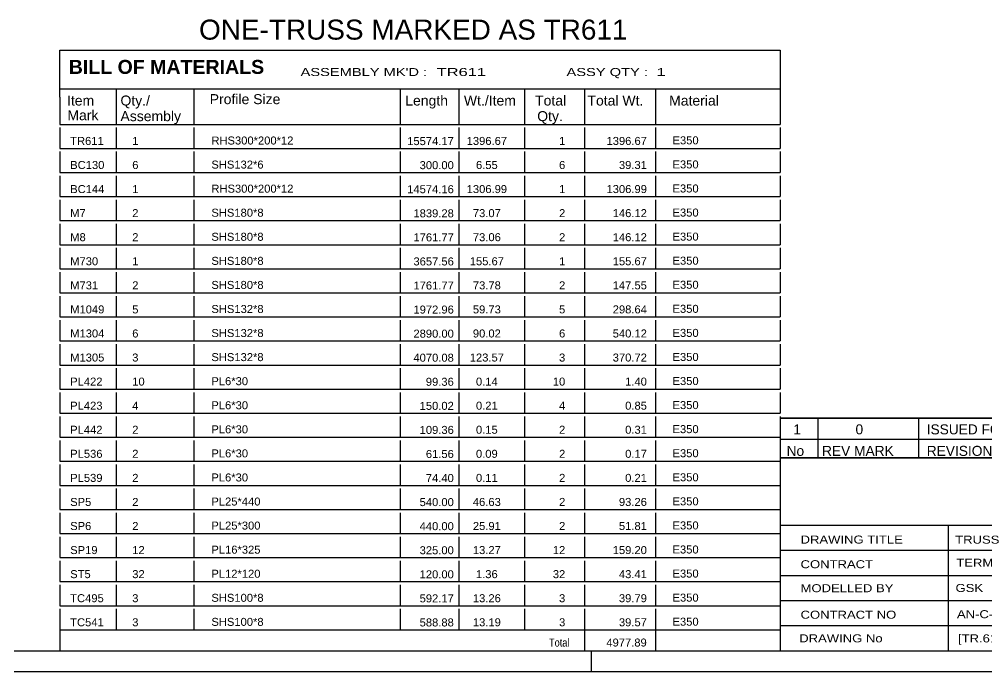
# Model space of a CAD drawing. Header units: millimetres. Extents: x -90 to 1099, y -612 to 229.
# Drawn here: x 752.7 to 983.6, y -611.6 to -455.7 of the extents above; entities that cross this region are included whole.
import ezdxf

# ---------------------------------------------------------------- set-up
doc = ezdxf.new("R2010")
doc.units = ezdxf.units.MM
doc.styles.add('Arial', font='ARIAL.TTF', dxfattribs={"height": 0.2})
doc.styles.add('Arial Bold', font='ARIALBD.TTF', dxfattribs={"height": 0.2})
doc.styles.add('Arial Narrow', font='ARIALN.TTF', dxfattribs={"height": 0.2})

# ---------------------------------------------------------------- blocks, each defined once
blk = doc.blocks.new('Unknown-761555022-18754')
at = {"color": 7, "linetype": 'Continuous'}
for p, q in [((934.33, -560.5), (934.33, -606.55)), ((934.33, -560.5), (1094.33, -560.5)), ((1094.33, -560.5), (1094.33, -606.55)), ((934.33, -576.55), (1094.33, -576.55)), ((974.47, -576.55), (974.47, -606.55)), ((934.33, -582.55), (1094.33, -582.55)), ((934.33, -588.55), (1094.33, -588.55)), ((1018.47, -588.55), (1018.47, -606.55)), ((934.33, -594.55), (1094.33, -594.55)), ((1076.47, -606.55), (1076.47, -594.55)), ((934.33, -600.55), (1076.33, -600.55)), ((934.33, -606.55), (1094.33, -606.55))]:
    blk.add_line(p, q, dxfattribs=at)
at = {"color": 7, "style": 'Arial Narrow'}
for s, height, width, p in [('DRAWING TITLE', 1.9089, 1.425378, (939.21, -580.95)), ('TRUSS  ', 1.909, 1.425378, (976.13, -580.97)), ('CONTRACT', 1.909, 1.425378, (939.21, -586.84)), ('TERMINAL BUILDING', 1.9089, 1.425378, (976.39, -586.48)), ('MODELLED BY', 1.9089, 1.425378, (939.21, -592.57)), ('GSK', 1.909, 1.425378, (976.21, -592.51)), ('ISSUED', 1.909, 1.425378, (1019.27, -592.91)), ('03.07.2026', 1.909, 1.425378, (1036.02, -593.03)), ('CONTRACT NO', 1.9089, 1.425378, (939.21, -598.9)), ('AN-C-1376', 1.909, 1.425378, (976.55, -598.78)), ('SCALE', 1.909, 1.425378, (1019.27, -598.9)), ('A0', 6.204, 1.25, (1078.47, -604.35)), ('DRAWING No', 1.909, 1.425378, (938.89, -604.55)), ('[TR.611]', 1.909, 1.425378, (976.79, -604.56)), ('1', 3.34, 1.5, (1056.24, -605.88)), ('REVISION No.', 1.9089, 1.425378, (1019.27, -605.78))]:
    blk.add_text(s, height=height, dxfattribs=dict(at, width=width)).set_placement(p)
at = {"color": 7, "linetype": 'Continuous', "style": 'Arial Narrow', "width": 1.425378}
blk.add_text('NTS', height=1.909, dxfattribs=at).set_placement((1036.03, -598.9))
blk = doc.blocks.new('Unknown-761555022-1133')
at = {"color": 5, "linetype": 'Continuous'}
for p, q in [((-84.67, -606.55), (1094.33, -606.55)), ((889.33, -611.55), (889.33, -606.55)), ((-89.67, -611.55), (1099.33, -611.55))]:
    blk.add_line(p, q, dxfattribs=at)
blk = doc.blocks.new('Unknown-761555022-18753')
at = {"color": 7, "linetype": 'Continuous'}
for p, q in [((934.33, -551), (1094.33, -551)), ((1094.33, -551), (934.33, -551)), ((934.33, -551), (934.33, -556)), ((943.33, -551), (943.33, -556)), ((967.33, -551), (967.33, -556)), ((1064.33, -551), (1064.33, -556)), ((1094.33, -551), (1094.33, -556)), ((934.33, -556), (1094.33, -556)), ((934.33, -556), (934.33, -560.5)), ((934.33, -556), (1094.33, -556)), ((943.33, -556), (943.33, -560.5)), ((967.33, -556), (967.33, -560.5)), ((1064.33, -556), (1064.33, -560.5)), ((1094.33, -556), (1094.33, -560.5)), ((1094.33, -560.5), (934.33, -560.5))]:
    blk.add_line(p, q, dxfattribs=at)
at = {"color": 7, "linetype": 'Continuous', "style": 'Arial Narrow'}
for s, height, width, p in [('1', 2.39, 1.196471, (937.49, -554.86)), ('0', 2.39, 1.196471, (952.33, -554.86)), ('ISSUED FOR CONSTRUCTION', 2.3861, 1.196471, (969.33, -554.86)), ('03.07.2026', 2.386, 1.196471, (1070.33, -554.86)), ('No', 2.386, 1.2, (935.87, -560)), ('REV MARK', 2.386, 1.2, (944.33, -560)), ('REVISION DESCRIPTION', 2.3861, 1.2, (969.33, -560)), ('REV. DATE', 2.386, 1.2, (1069.61, -560))]:
    blk.add_text(s, height=height, dxfattribs=dict(at, width=width)).set_placement(p)
blk = doc.blocks.new('Unknown-761555022-18755')
at = {"color": 7, "linetype": 'Continuous'}
for p, q in [((762.33, -463.05), (934.32, -463.05)), ((762.33, -474.3), (762.33, -463.05)), ((934.33, -463.05), (934.33, -474.3)), ((762.33, -472.3), (934.33, -472.3)), ((775.83, -472.3), (775.83, -480.8)), ((794.33, -472.3), (794.33, -480.8)), ((843.6, -472.3), (843.6, -480.8)), ((857.6, -472.3), (857.6, -480.8)), ((873.33, -472.3), (873.33, -480.8)), ((887.6, -472.3), (887.6, -480.8)), ((904.6, -472.3), (904.6, -480.8)), ((762.33, -474.3), (762.33, -479.3)), ((934.33, -474.3), (934.33, -480.8)), ((762.33, -479.3), (762.33, -480.8)), ((762.33, -480.8), (934.33, -480.8)), ((762.33, -481.57), (762.33, -486.55)), ((775.83, -481.57), (775.83, -486.55)), ((794.33, -481.57), (794.33, -486.55)), ((843.6, -481.57), (843.6, -486.55)), ((857.6, -481.57), (857.6, -486.55)), ((873.33, -481.57), (873.33, -486.55)), ((887.6, -481.57), (887.6, -486.55)), ((904.6, -481.57), (904.6, -486.55)), ((934.33, -481.57), (934.33, -486.55)), ((762.33, -486.55), (934.33, -486.55)), ((762.33, -487.32), (762.33, -492.3)), ((775.83, -487.32), (775.83, -492.3)), ((794.33, -487.32), (794.33, -492.3)), ((843.6, -487.32), (843.6, -492.3)), ((857.6, -487.32), (857.6, -492.3)), ((873.33, -487.32), (873.33, -492.3)), ((887.6, -487.32), (887.6, -492.3)), ((904.6, -487.32), (904.6, -492.3)), ((934.33, -487.32), (934.33, -492.3)), ((762.33, -492.3), (934.33, -492.3)), ((762.33, -493.07), (762.33, -498.05)), ((775.83, -493.07), (775.83, -498.05)), ((794.33, -493.07), (794.33, -498.05)), ((843.6, -493.07), (843.6, -498.05)), ((857.6, -493.07), (857.6, -498.05)), ((873.33, -493.07), (873.33, -498.05)), ((887.6, -493.07), (887.6, -498.05)), ((904.6, -493.07), (904.6, -498.05)), ((934.33, -493.07), (934.33, -498.05)), ((762.33, -498.05), (934.33, -498.05)), ((762.33, -498.82), (762.33, -503.8)), ((775.83, -498.82), (775.83, -503.8)), ((794.33, -498.82), (794.33, -503.8)), ((843.6, -498.82), (843.6, -503.8)), ((857.6, -498.82), (857.6, -503.8)), ((873.33, -498.82), (873.33, -503.8)), ((887.6, -498.82), (887.6, -503.8)), ((904.6, -498.82), (904.6, -503.8)), ((934.33, -498.82), (934.33, -503.8)), ((762.33, -503.8), (934.33, -503.8)), ((762.33, -504.57), (762.33, -509.55)), ((775.83, -504.57), (775.83, -509.55)), ((794.33, -504.57), (794.33, -509.55)), ((843.6, -504.57), (843.6, -509.55)), ((857.6, -504.57), (857.6, -509.55)), ((873.33, -504.57), (873.33, -509.55)), ((887.6, -504.57), (887.6, -509.55)), ((904.6, -504.57), (904.6, -509.55)), ((934.33, -504.57), (934.33, -509.55)), ((762.33, -509.55), (934.33, -509.55)), ((762.33, -510.32), (762.33, -515.3)), ((775.83, -510.32), (775.83, -515.3)), ((794.33, -510.32), (794.33, -515.3)), ((843.6, -510.32), (843.6, -515.3)), ((857.6, -510.32), (857.6, -515.3)), ((873.33, -510.32), (873.33, -515.3)), ((887.6, -510.32), (887.6, -515.3)), ((904.6, -510.32), (904.6, -515.3)), ((934.33, -510.32), (934.33, -515.3)), ((762.33, -515.3), (934.33, -515.3)), ((762.33, -516.07), (762.33, -521.05)), ((775.83, -516.07), (775.83, -521.05)), ((794.33, -516.07), (794.33, -521.05)), ((843.6, -516.07), (843.6, -521.05)), ((857.6, -516.07), (857.6, -521.05)), ((873.33, -516.07), (873.33, -521.05)), ((887.6, -516.07), (887.6, -521.05)), ((904.6, -516.07), (904.6, -521.05)), ((934.33, -516.07), (934.33, -521.05)), ((762.33, -521.05), (934.33, -521.05)), ((762.33, -521.82), (762.33, -526.8)), ((775.83, -521.82), (775.83, -526.8)), ((794.33, -521.82), (794.33, -526.8)), ((843.6, -521.82), (843.6, -526.8)), ((857.6, -521.82), (857.6, -526.8)), ((873.33, -521.82), (873.33, -526.8)), ((887.6, -521.82), (887.6, -526.8)), ((904.6, -521.82), (904.6, -526.8)), ((934.33, -521.82), (934.33, -526.8)), ((762.33, -526.8), (934.33, -526.8)), ((762.33, -527.57), (762.33, -532.55)), ((775.83, -527.57), (775.83, -532.55)), ((794.33, -527.57), (794.33, -532.55)), ((843.6, -527.57), (843.6, -532.55)), ((857.6, -527.57), (857.6, -532.55)), ((873.33, -527.57), (873.33, -532.55)), ((887.6, -527.57), (887.6, -532.55)), ((904.6, -527.57), (904.6, -532.55)), ((934.33, -527.57), (934.33, -532.55)), ((762.33, -532.55), (934.33, -532.55)), ((762.33, -533.32), (762.33, -538.3)), ((775.83, -533.32), (775.83, -538.3)), ((794.33, -533.32), (794.33, -538.3)), ((843.6, -533.32), (843.6, -538.3)), ((857.6, -533.32), (857.6, -538.3)), ((873.33, -533.32), (873.33, -538.3)), ((887.6, -533.32), (887.6, -538.3)), ((904.6, -533.32), (904.6, -538.3)), ((934.33, -533.32), (934.33, -538.3)), ((762.33, -538.3), (934.33, -538.3)), ((762.33, -539.07), (762.33, -544.05)), ((775.83, -539.07), (775.83, -544.05)), ((794.33, -539.07), (794.33, -544.05)), ((843.6, -539.07), (843.6, -544.05)), ((857.6, -539.07), (857.6, -544.05)), ((873.33, -539.07), (873.33, -544.05)), ((887.6, -539.07), (887.6, -544.05)), ((904.6, -539.07), (904.6, -544.05)), ((934.33, -539.07), (934.33, -544.05)), ((762.33, -544.05), (934.33, -544.05)), ((762.33, -544.82), (762.33, -549.8)), ((775.83, -544.82), (775.83, -549.8)), ((794.33, -544.82), (794.33, -549.8)), ((843.6, -544.82), (843.6, -549.8)), ((857.6, -544.82), (857.6, -549.8)), ((873.33, -544.82), (873.33, -549.8)), ((887.6, -544.82), (887.6, -549.8)), ((904.6, -544.82), (904.6, -549.8)), ((934.33, -544.82), (934.33, -549.8)), ((762.33, -549.8), (934.33, -549.8)), ((762.33, -550.57), (762.33, -555.55)), ((775.83, -550.57), (775.83, -555.55)), ((794.33, -550.57), (794.33, -555.55)), ((843.6, -550.57), (843.6, -555.55)), ((857.6, -550.57), (857.6, -555.55)), ((873.33, -550.57), (873.33, -555.55)), ((887.6, -550.57), (887.6, -555.55)), ((904.6, -550.57), (904.6, -555.55)), ((934.33, -550.57), (934.33, -555.55)), ((762.33, -555.55), (934.33, -555.55)), ((762.33, -556.32), (762.33, -561.3)), ((775.83, -556.32), (775.83, -561.3)), ((794.33, -556.32), (794.33, -561.3)), ((843.6, -556.32), (843.6, -561.3)), ((857.6, -556.32), (857.6, -561.3)), ((873.33, -556.32), (873.33, -561.3)), ((887.6, -556.32), (887.6, -561.3)), ((904.6, -556.32), (904.6, -561.3)), ((934.33, -556.32), (934.33, -561.3)), ((762.33, -561.3), (934.33, -561.3)), ((762.33, -562.07), (762.33, -567.05)), ((775.83, -562.07), (775.83, -567.05)), ((794.33, -562.07), (794.33, -567.05)), ((843.6, -562.07), (843.6, -567.05)), ((857.6, -562.07), (857.6, -567.05)), ((873.33, -562.07), (873.33, -567.05)), ((887.6, -562.07), (887.6, -567.05)), ((904.6, -562.07), (904.6, -567.05)), ((934.33, -562.07), (934.33, -567.05)), ((762.33, -567.05), (934.33, -567.05)), ((762.33, -567.82), (762.33, -572.8)), ((775.83, -567.82), (775.83, -572.8)), ((794.33, -567.82), (794.33, -572.8)), ((843.6, -567.82), (843.6, -572.8)), ((857.6, -567.82), (857.6, -572.8)), ((873.33, -567.82), (873.33, -572.8)), ((887.6, -567.82), (887.6, -572.8)), ((904.6, -567.82), (904.6, -572.8)), ((934.33, -567.82), (934.33, -572.8)), ((762.33, -572.8), (934.33, -572.8)), ((762.33, -573.57), (762.33, -578.55)), ((775.83, -573.57), (775.83, -578.55)), ((794.33, -573.57), (794.33, -578.55)), ((843.6, -573.57), (843.6, -578.55)), ((857.6, -573.57), (857.6, -578.55)), ((873.33, -573.57), (873.33, -578.55)), ((887.6, -573.57), (887.6, -578.55)), ((904.6, -573.57), (904.6, -578.55)), ((934.33, -573.57), (934.33, -578.55)), ((762.33, -578.55), (934.33, -578.55)), ((762.33, -579.32), (762.33, -584.3)), ((775.83, -579.32), (775.83, -584.3)), ((794.33, -579.32), (794.33, -584.3)), ((843.6, -579.32), (843.6, -584.3)), ((857.6, -579.32), (857.6, -584.3)), ((873.33, -579.32), (873.33, -584.3)), ((887.6, -579.32), (887.6, -584.3)), ((904.6, -579.32), (904.6, -584.3)), ((934.33, -579.32), (934.33, -584.3)), ((762.33, -584.3), (934.33, -584.3)), ((762.33, -585.07), (762.33, -590.05)), ((775.83, -585.07), (775.83, -590.05)), ((794.33, -585.07), (794.33, -590.05)), ((843.6, -585.07), (843.6, -590.05)), ((857.6, -585.07), (857.6, -590.05)), ((873.33, -585.07), (873.33, -590.05)), ((887.6, -585.07), (887.6, -590.05)), ((904.6, -585.07), (904.6, -590.05)), ((934.33, -585.07), (934.33, -590.05)), ((762.33, -590.05), (934.33, -590.05)), ((762.33, -590.82), (762.33, -595.8)), ((775.83, -590.82), (775.83, -595.8)), ((794.33, -590.82), (794.33, -595.8)), ((843.6, -590.82), (843.6, -595.8)), ((857.6, -590.82), (857.6, -595.8)), ((873.33, -590.82), (873.33, -595.8)), ((887.6, -590.82), (887.6, -595.8)), ((904.6, -590.82), (904.6, -595.8)), ((934.33, -590.82), (934.33, -595.8)), ((762.33, -595.8), (934.33, -595.8)), ((762.33, -596.57), (762.33, -601.55)), ((775.83, -596.57), (775.83, -601.55)), ((794.33, -596.57), (794.33, -601.55)), ((843.6, -596.57), (843.6, -601.55)), ((857.6, -596.57), (857.6, -601.55)), ((873.33, -596.57), (873.33, -601.55)), ((887.6, -596.57), (887.6, -601.55)), ((904.6, -596.57), (904.6, -601.55)), ((934.33, -596.57), (934.33, -601.55)), ((762.33, -601.55), (934.33, -601.55)), ((762.33, -601.55), (934.33, -601.55)), ((762.33, -601.55), (762.33, -606.55)), ((887.6, -601.55), (887.6, -606.55)), ((904.6, -601.55), (904.6, -606.55)), ((934.33, -601.55), (934.33, -606.55)), ((762.33, -606.55), (934.33, -606.55))]:
    blk.add_line(p, q, dxfattribs=at)
at = {"color": 7}
for s, height, style, p in [('BILL OF MATERIALS', 3.3405, 'Arial Bold', (764.48, -468.74)), ('Profile Size', 2.3877, 'Arial', (798.14, -475.97)), ('Mark', 2.388, 'Arial', (764.16, -479.8))]:
    blk.add_text(s, height=height, dxfattribs=dict(at, style=style)).set_placement(p)
at = {"color": 7, "linetype": 'Continuous', "style": 'Arial Narrow'}
for s, height, width, p in [("ASSEMBLY MK'D :", 1.9089, 1.6, (819.83, -469.25)), ('TR611', 1.909, 1.794707, (852.33, -469.25)), ('ASSY QTY :', 1.909, 1.6, (883.33, -469.25)), ('1', 1.91, 1.794707, (904.83, -469.25))]:
    blk.add_text(s, height=height, dxfattribs=dict(at, width=width)).set_placement(p)
at = {"color": 7, "linetype": 'Continuous'}
for s, height, style, p in [('Item', 2.388, 'Arial', (764.07, -476.3)), ('Qty./', 2.388, 'Arial', (776.83, -476.3)), ('Length', 2.388, 'Arial', (844.83, -476.3)), ('Wt./Item', 2.388, 'Arial', (858.83, -476.3)), ('Total', 2.388, 'Arial', (875.83, -476.3)), ('Total Wt.', 2.388, 'Arial', (888.33, -476.3)), ('Material', 2.388, 'Arial', (907.83, -476.3)), ('Assembly', 2.388, 'Arial', (776.83, -480.03)), ('Qty.', 2.388, 'Arial', (876.33, -480.03)), ('TR611', 1.91, 'Arial', (764.83, -485.71)), ('1', 1.91, 'Arial', (779.64, -485.71)), ('RHS300*200*12', 1.9102, 'Arial', (798.54, -485.61)), ('15574.17', 1.91, 'Arial', (845.29, -485.75)), ('1396.67', 1.91, 'Arial', (859.49, -485.71)), ('1', 1.91, 'Arial', (881.55, -485.71)), ('1396.67', 1.91, 'Arial', (892.88, -485.71)), ('E350', 1.91, 'Arial', (908.64, -485.57)), ('BC130', 1.91, 'Arial', (764.83, -491.46)), ('6', 1.91, 'Arial', (779.64, -491.46)), ('SHS132*6', 1.91, 'Arial', (798.54, -491.36)), ('300.00', 1.91, 'Arial', (848.26, -491.5)), ('6.55', 1.91, 'Arial', (861.71, -491.46)), ('6', 1.91, 'Arial', (881.55, -491.46)), ('39.31', 1.91, 'Arial', (895.84, -491.46)), ('E350', 1.91, 'Arial', (908.64, -491.32)), ('BC144', 1.91, 'Arial', (764.83, -497.21)), ('1', 1.91, 'Arial', (779.64, -497.21)), ('RHS300*200*12', 1.9102, 'Arial', (798.54, -497.11)), ('14574.16', 1.91, 'Arial', (845.29, -497.25)), ('1306.99', 1.91, 'Arial', (859.49, -497.21)), ('1', 1.91, 'Arial', (881.55, -497.21)), ('1306.99', 1.91, 'Arial', (892.88, -497.21)), ('E350', 1.91, 'Arial', (908.64, -497.07)), ('M7', 1.91, 'Arial', (764.83, -502.96)), ('2', 1.91, 'Arial', (779.64, -502.96)), ('SHS180*8', 1.91, 'Arial', (798.54, -502.86)), ('1839.28', 1.91, 'Arial', (846.78, -503)), ('73.07', 1.91, 'Arial', (860.97, -502.96)), ('2', 1.91, 'Arial', (881.55, -502.96)), ('146.12', 1.91, 'Arial', (894.36, -502.96)), ('E350', 1.91, 'Arial', (908.64, -502.82)), ('M8', 1.91, 'Arial', (764.83, -508.71)), ('2', 1.91, 'Arial', (779.64, -508.71)), ('SHS180*8', 1.91, 'Arial', (798.54, -508.61)), ('1761.77', 1.91, 'Arial', (846.78, -508.75)), ('73.06', 1.91, 'Arial', (860.97, -508.71)), ('2', 1.91, 'Arial', (881.55, -508.71)), ('146.12', 1.91, 'Arial', (894.36, -508.71)), ('E350', 1.91, 'Arial', (908.64, -508.57)), ('M730', 1.91, 'Arial', (764.83, -514.46)), ('1', 1.91, 'Arial', (779.64, -514.46)), ('SHS180*8', 1.91, 'Arial', (798.54, -514.36)), ('3657.56', 1.91, 'Arial', (846.78, -514.5)), ('155.67', 1.91, 'Arial', (860.23, -514.46)), ('1', 1.91, 'Arial', (881.55, -514.46)), ('155.67', 1.91, 'Arial', (894.36, -514.46)), ('E350', 1.91, 'Arial', (908.64, -514.32)), ('M731', 1.91, 'Arial', (764.83, -520.21)), ('2', 1.91, 'Arial', (779.64, -520.21)), ('SHS180*8', 1.91, 'Arial', (798.54, -520.11)), ('1761.77', 1.91, 'Arial', (846.78, -520.25)), ('73.78', 1.91, 'Arial', (860.97, -520.21)), ('2', 1.91, 'Arial', (881.55, -520.21)), ('147.55', 1.91, 'Arial', (894.36, -520.21)), ('E350', 1.91, 'Arial', (908.64, -520.07)), ('M1049', 1.91, 'Arial', (764.83, -525.96)), ('5', 1.91, 'Arial', (779.64, -525.96)), ('SHS132*8', 1.91, 'Arial', (798.54, -525.86)), ('1972.96', 1.91, 'Arial', (846.78, -526)), ('59.73', 1.91, 'Arial', (860.97, -525.96)), ('5', 1.91, 'Arial', (881.55, -525.96)), ('298.64', 1.91, 'Arial', (894.36, -525.96)), ('E350', 1.91, 'Arial', (908.64, -525.82)), ('M1304', 1.91, 'Arial', (764.83, -531.71)), ('6', 1.91, 'Arial', (779.64, -531.71)), ('SHS132*8', 1.91, 'Arial', (798.54, -531.61)), ('2890.00', 1.91, 'Arial', (846.78, -531.75)), ('90.02', 1.91, 'Arial', (860.97, -531.71)), ('6', 1.91, 'Arial', (881.55, -531.71)), ('540.12', 1.91, 'Arial', (894.36, -531.71)), ('E350', 1.91, 'Arial', (908.64, -531.57)), ('M1305', 1.91, 'Arial', (764.83, -537.46)), ('3', 1.91, 'Arial', (779.64, -537.46)), ('SHS132*8', 1.91, 'Arial', (798.54, -537.36)), ('4070.08', 1.91, 'Arial', (846.78, -537.5)), ('123.57', 1.91, 'Arial', (860.23, -537.46)), ('3', 1.91, 'Arial', (881.55, -537.46)), ('370.72', 1.91, 'Arial', (894.36, -537.46)), ('E350', 1.91, 'Arial', (908.64, -537.32)), ('PL422', 1.91, 'Arial', (764.83, -543.21)), ('10', 1.91, 'Arial', (779.64, -543.21)), ('PL6*30', 1.91, 'Arial', (798.54, -543.11)), ('99.36', 1.91, 'Arial', (849.74, -543.25)), ('0.14', 1.91, 'Arial', (861.71, -543.21)), ('10', 1.91, 'Arial', (880.06, -543.21)), ('1.40', 1.91, 'Arial', (897.33, -543.21)), ('E350', 1.91, 'Arial', (908.64, -543.07)), ('PL423', 1.91, 'Arial', (764.83, -548.96)), ('4', 1.91, 'Arial', (779.64, -548.96)), ('PL6*30', 1.91, 'Arial', (798.54, -548.86)), ('150.02', 1.91, 'Arial', (848.26, -549)), ('0.21', 1.91, 'Arial', (861.71, -548.96)), ('4', 1.91, 'Arial', (881.55, -548.96)), ('0.85', 1.91, 'Arial', (897.33, -548.96)), ('E350', 1.91, 'Arial', (908.64, -548.82)), ('PL442', 1.91, 'Arial', (764.83, -554.71)), ('2', 1.91, 'Arial', (779.64, -554.71)), ('PL6*30', 1.91, 'Arial', (798.54, -554.61)), ('109.36', 1.91, 'Arial', (848.26, -554.75)), ('0.15', 1.91, 'Arial', (861.71, -554.71)), ('2', 1.91, 'Arial', (881.55, -554.71)), ('0.31', 1.91, 'Arial', (897.33, -554.71)), ('E350', 1.91, 'Arial', (908.64, -554.57)), ('PL536', 1.91, 'Arial', (764.83, -560.46)), ('2', 1.91, 'Arial', (779.64, -560.46)), ('PL6*30', 1.91, 'Arial', (798.54, -560.36)), ('61.56', 1.91, 'Arial', (849.74, -560.5)), ('0.09', 1.91, 'Arial', (861.71, -560.46)), ('2', 1.91, 'Arial', (881.55, -560.46)), ('0.17', 1.91, 'Arial', (897.33, -560.46)), ('E350', 1.91, 'Arial', (908.64, -560.32)), ('PL539', 1.91, 'Arial', (764.83, -566.21)), ('2', 1.91, 'Arial', (779.64, -566.21)), ('PL6*30', 1.91, 'Arial', (798.54, -566.11)), ('74.40', 1.91, 'Arial', (849.74, -566.25)), ('0.11', 1.91, 'Arial', (861.71, -566.21)), ('2', 1.91, 'Arial', (881.55, -566.21)), ('0.21', 1.91, 'Arial', (897.33, -566.21)), ('E350', 1.91, 'Arial', (908.64, -566.07)), ('SP5', 1.91, 'Arial', (764.83, -571.96)), ('2', 1.91, 'Arial', (779.64, -571.96)), ('PL25*440', 1.91, 'Arial', (798.54, -571.86)), ('540.00', 1.91, 'Arial', (848.26, -572)), ('46.63', 1.91, 'Arial', (860.97, -571.96)), ('2', 1.91, 'Arial', (881.55, -571.96)), ('93.26', 1.91, 'Arial', (895.84, -571.96)), ('E350', 1.91, 'Arial', (908.64, -571.82)), ('SP6', 1.91, 'Arial', (764.83, -577.71)), ('2', 1.91, 'Arial', (779.64, -577.71)), ('PL25*300', 1.91, 'Arial', (798.54, -577.61)), ('440.00', 1.91, 'Arial', (848.26, -577.75)), ('25.91', 1.91, 'Arial', (860.97, -577.71)), ('2', 1.91, 'Arial', (881.55, -577.71)), ('51.81', 1.91, 'Arial', (895.84, -577.71)), ('E350', 1.91, 'Arial', (908.64, -577.57)), ('SP19', 1.91, 'Arial', (764.83, -583.46)), ('12', 1.91, 'Arial', (779.64, -583.46)), ('PL16*325', 1.91, 'Arial', (798.54, -583.36)), ('325.00', 1.91, 'Arial', (848.26, -583.5)), ('13.27', 1.91, 'Arial', (860.97, -583.46)), ('12', 1.91, 'Arial', (880.06, -583.46)), ('159.20', 1.91, 'Arial', (894.36, -583.46)), ('E350', 1.91, 'Arial', (908.64, -583.32)), ('ST5', 1.91, 'Arial', (764.83, -589.21)), ('32', 1.91, 'Arial', (779.64, -589.21)), ('PL12*120', 1.91, 'Arial', (798.54, -589.11)), ('120.00', 1.91, 'Arial', (848.26, -589.25)), ('1.36', 1.91, 'Arial', (861.71, -589.21)), ('32', 1.91, 'Arial', (880.06, -589.21)), ('43.41', 1.91, 'Arial', (895.84, -589.21)), ('E350', 1.91, 'Arial', (908.64, -589.07)), ('TC495', 1.91, 'Arial', (764.83, -594.96)), ('3', 1.91, 'Arial', (779.64, -594.96)), ('SHS100*8', 1.91, 'Arial', (798.54, -594.86)), ('592.17', 1.91, 'Arial', (848.26, -595)), ('13.26', 1.91, 'Arial', (860.97, -594.96)), ('3', 1.91, 'Arial', (881.55, -594.96)), ('39.79', 1.91, 'Arial', (895.84, -594.96)), ('E350', 1.91, 'Arial', (908.64, -594.82)), ('TC541', 1.91, 'Arial', (764.83, -600.71)), ('3', 1.91, 'Arial', (779.64, -600.71)), ('SHS100*8', 1.91, 'Arial', (798.54, -600.61)), ('588.88', 1.91, 'Arial', (848.26, -600.75)), ('13.19', 1.91, 'Arial', (860.97, -600.71)), ('3', 1.91, 'Arial', (881.55, -600.71)), ('39.57', 1.91, 'Arial', (895.84, -600.71)), ('E350', 1.91, 'Arial', (908.64, -600.57)), ('Total', 1.909, 'Arial Narrow', (879.16, -605.55)), ('4977.89', 1.91, 'Arial', (892.84, -605.55))]:
    blk.add_text(s, height=height, dxfattribs=dict(at, style=style)).set_placement(p)
blk = doc.blocks.new('Unknown-761555022-18756')
at = {"color": 2, "linetype": 'Continuous'}
blk.add_line((788.33, -463.05), (905.83, -463.05), dxfattribs=at)
at = {"color": 7, "style": 'Arial'}
blk.add_text('ONE-TRUSS MARKED AS TR611', height=4.7754, dxfattribs=at).set_placement((795.59, -460.55))

msp = doc.modelspace()

# ---------------------------------------------------------------- block references
for name in ['Unknown-761555022-1133', 'Unknown-761555022-18756', 'Unknown-761555022-18755', 'Unknown-761555022-18753', 'Unknown-761555022-18754']:
    msp.add_blockref(name, (0, 0))

doc.saveas('drawing.dxf')
